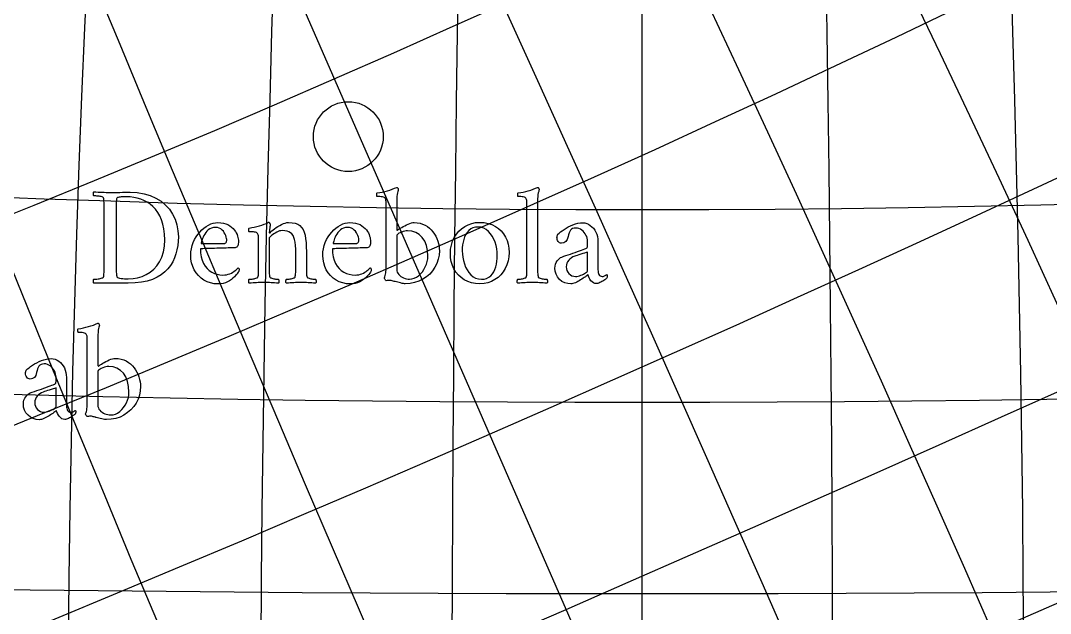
# Model space of a CAD drawing. Header units: millimetres. Extents: x -105 to 105, y -105 to 128.
# Drawn here: x -13.53 to 8.88, y 3.72 to 16.63 of the extents above; entities that cross this region are included whole.
import ezdxf

# ---------------------------------------------------------------- set-up
doc = ezdxf.new("R2010")
doc.units = ezdxf.units.MM
for name, color, linetype in [('ENGRAVE', 7, 'Continuous'), ('ENGRAVE_FINE', 8, 'Continuous'), ('TEXT', 5, 'Continuous')]:
    doc.layers.add(name, color=color, linetype=linetype)

msp = doc.modelspace()

# ---------------------------------------------------------------- linework, layer by layer
at = {"layer": 'ENGRAVE'}
for points in [[(0, -95.025), (0, 95.025)], [(0, -95.025), (0, 95.025)], [(-87.0884, -38.0178), (87.0884, 38.0178)]]:
    msp.add_lwpolyline(points, dxfattribs=at)
for centre, radius in [((0, 0), 102.9), ((0, 0), 102.9), ((0, 0), 100.1438), ((0, 0), 95.025), ((0, 0), 95.025), ((0, 0), 95.025), ((-6.3991, 14.1007), 0.7602)]:
    msp.add_circle(centre, radius, dxfattribs=at)
for centre, radius, start, end in [((16.7555, 0), 96.4909, 100, 260), ((34.5863, 0), 101.1235, 110, 250), ((54.8627, 0), 109.7254, 120, 240), ((79.7354, 0), 124.0463, 130, 230), ((113.2464, 0), 147.8327, 140, 220), ((164.5881, 0), 190.05, 150, 210), ((261.079, 0), 277.8345, 160, 200), ((538.9136, 0), 547.2272, 170, 190), ((-538.9136, 0), 547.2272, 350, 10), ((-261.079, 0), 277.8345, 340, 20), ((-164.5881, 0), 190.05, 330, 30), ((-113.2464, 0), 147.8327, 320, 40), ((-79.7354, 0), 124.0463, 310, 50), ((-54.8627, 0), 109.7254, 300, 60), ((-34.5863, 0), 101.1235, 290, 70), ((-16.7555, 0), 96.4909, 280, 80), ((0, 547.2272), 538.9136, 260, 280)]:
    msp.add_arc(centre, radius, start, end, dxfattribs=at)
at = {"layer": 'ENGRAVE_FINE'}
for points in [[(38.0178, -87.0884), (-38.0178, 87.0884)], [(-87.0884, -38.0178), (87.0884, 38.0178)]]:
    msp.add_lwpolyline(points, dxfattribs=at)
for centre, radius, start, end in [((8.3136, 0), 95.388, 95, 265), ((25.4619, 0), 98.3771, 105, 255), ((44.3109, 0), 104.8485, 115, 245), ((66.5372, 0), 116.0041, 125, 235), ((95.025, 0), 134.3856, 135, 225), ((135.7098, 0), 165.671, 145, 215), ((203.7818, 0), 224.8483, 155, 205), ((354.6381, 0), 367.1484, 165, 195), ((1086.1407, 0), 1090.2896, 175, 185), ((-1086.1407, 0), 1090.2896, 355, 5), ((-354.6381, 0), 367.1484, 345, 15), ((-203.7818, 0), 224.8483, 335, 25), ((-135.7098, 0), 165.671, 325, 35), ((-95.025, 0), 134.3856, 315, 45), ((-66.5372, 0), 116.0041, 305, 55), ((-44.3109, 0), 104.8485, 295, 65), ((-25.4619, 0), 98.3771, 285, 75), ((-8.3136, 0), 95.388, 275, 85), ((-7.6193, -3.3261), 95.388, 298.583333, 108.583334), ((-15.356, -6.7036), 96.4909, 303.583333, 103.583333), ((-23.3353, -10.1868), 98.3771, 308.583333, 98.583333), ((-31.6976, -13.8374), 101.1235, 313.583333, 93.583333), ((7.6193, 3.3261), 95.388, 118.583333, 288.583334), ((15.356, 6.7036), 96.4909, 123.583333, 283.583333), ((23.3353, 10.1868), 98.3771, 128.583333, 278.583333), ((31.6976, 13.8374), 101.1235, 133.583333, 273.583333), ((40.61, 17.728), 104.8485, 138.583333, 268.583333), ((50.2805, 21.9496), 109.7254, 143.583333, 263.583333), ((60.98, 26.6204), 116.0041, 148.583333, 258.583333), ((73.0759, 31.9008), 124.0463, 153.583333, 253.583333), ((87.0884, 38.0178), 134.3856, 158.583333, 248.583333), ((103.788, 45.3079), 147.8327, 163.583333, 243.583333), ((124.3752, 54.2951), 165.671, 168.583333, 238.583333), ((150.8416, 65.8488), 190.05, 173.583333, 233.583333), ((186.7617, 81.5295), 224.8483, 178.583333, 228.583333), ((239.2735, 104.4531), 277.8345, 183.583333, 223.583333), ((325.0184, 141.8845), 367.1484, 188.583333, 218.583333), ((493.903, 215.6099), 547.2272, 193.583333, 213.583333), ((995.4253, 434.5458), 1090.2896, 198.5833333, 208.5833333), ((-995.4253, -434.5458), 1090.2896, 18.5833333, 28.5833333), ((-493.903, -215.6099), 547.2272, 13.583333, 33.583333), ((-325.0184, -141.8845), 367.1484, 8.583333, 38.583333), ((-239.2735, -104.4531), 277.8345, 3.583333, 43.583333), ((-186.7617, -81.5295), 224.8483, 358.583333, 48.583333), ((-150.8416, -65.8488), 190.05, 353.583333, 53.583333), ((-124.3752, -54.2951), 165.671, 348.583333, 58.583333), ((-103.788, -45.3079), 147.8327, 343.583333, 63.583333), ((-87.0884, -38.0178), 134.3856, 338.583333, 68.583333), ((-73.0759, -31.9008), 124.0463, 333.583333, 73.583333), ((-60.98, -26.6204), 116.0041, 328.583333, 78.583333), ((-50.2805, -21.9496), 109.7254, 323.583333, 83.583333), ((-40.61, -17.728), 104.8485, 318.583333, 88.583333), ((-66.2821, 151.834), 135.7098, 258.583333, 328.583333), ((-76.0357, 174.1769), 164.5881, 263.583333, 323.583333), ((-89.9579, 206.0688), 203.7818, 268.583333, 318.583333), ((-111.1567, 254.6295), 261.079, 273.583333, 313.583333), ((-146.8896, 336.4839), 354.6381, 278.583333, 308.583333), ((-218.936, 501.5223), 538.9136, 283.583333, 303.583333), ((-436.2057, 999.2277), 1086.1407, 288.5833333, 298.5833333), ((436.2057, -999.2277), 1086.1407, 108.5833333, 118.5833333), ((0, 367.1484), 354.6381, 255, 285), ((218.936, -501.5223), 538.9136, 103.583333, 123.583333), ((146.8896, -336.4839), 354.6381, 98.583333, 128.583333), ((0, 1090.2896), 1086.1407, 265, 275), ((111.1567, -254.6295), 261.079, 93.583333, 133.583333)]:
    msp.add_arc(centre, radius, start, end, dxfattribs=at)
at = {"layer": 'TEXT'}
for points in [[(-11.1503, 12.8883), (-10.9921, 12.8804), (-10.8453, 12.8565), (-10.7101, 12.8168), (-10.5863, 12.7611), (-10.4752, 12.6918), (-10.3779, 12.6109), (-10.2943, 12.5186), (-10.2246, 12.4147), (-10.1696, 12.3014), (-10.1303, 12.1806), (-10.1068, 12.0524), (-10.0989, 11.9166), (-10.1022, 11.8222), (-10.1119, 11.7289), (-10.1282, 11.6367), (-10.151, 11.5457), (-10.1816, 11.4576), (-10.2211, 11.3741), (-10.2697, 11.2951), (-10.3273, 11.2208), (-10.3948, 11.1525), (-10.4733, 11.0917), (-10.5626, 11.0383), (-10.6629, 10.9924), (-10.7752, 10.9555), (-10.9005, 10.9292), (-11.0388, 10.9134), (-11.1902, 10.9081), (-11.9381, 10.9081), (-11.9434, 10.9154), (-11.9469, 10.925), (-11.9487, 10.9369), (-11.9488, 10.951), (-11.9476, 10.9652), (-11.9454, 10.9771), (-11.9422, 10.9867), (-11.9381, 10.994), (-11.927, 10.9942), (-11.912, 10.9951), (-11.8933, 10.9965), (-11.8707, 10.9986), (-11.8464, 11.0013), (-11.8228, 11.0051), (-11.7997, 11.0098), (-11.7772, 11.0154), (-11.7575, 11.0217), (-11.7431, 11.0284), (-11.7338, 11.0355), (-11.7297, 11.043), (-11.7242, 11.0627), (-11.7201, 11.0851), (-11.7173, 11.1102), (-11.7159, 11.138), (-11.7152, 11.1677), (-11.7147, 11.1986), (-11.7144, 11.2306), (-11.7143, 11.2637), (-11.7143, 12.5419), (-11.7144, 12.5752), (-11.7147, 12.6075), (-11.7152, 12.6388), (-11.7159, 12.6692), (-11.7173, 12.6976), (-11.7201, 12.7232), (-11.7242, 12.7459), (-11.7297, 12.7657), (-11.7338, 12.7743), (-11.7431, 12.7818), (-11.7575, 12.7881), (-11.7772, 12.7933), (-11.7997, 12.7976), (-11.8228, 12.8013), (-11.8464, 12.8045), (-11.8707, 12.8071), (-11.8933, 12.8091), (-11.912, 12.8105), (-11.927, 12.8114), (-11.9381, 12.8117), (-11.9422, 12.819), (-11.9454, 12.8286), (-11.9476, 12.8404), (-11.9488, 12.8546), (-11.9487, 12.8688), (-11.9469, 12.8807), (-11.9434, 12.8902), (-11.9381, 12.8975), (-11.8923, 12.8959), (-11.8469, 12.8941), (-11.8019, 12.8921), (-11.7572, 12.8899), (-11.713, 12.8878), (-11.6691, 12.8864), (-11.6256, 12.8855), (-11.5825, 12.8853), (-11.536, 12.8854), (-11.4852, 12.8856), (-11.4302, 12.8861), (-11.371, 12.8868), (-11.3112, 12.8875), (-11.2545, 12.8879), (-11.2009, 12.8882), (-11.1503, 12.8883)], [(-11.4507, 12.5358), (-11.4507, 11.2606), (-11.4507, 11.2483), (-11.4507, 11.2327), (-11.4507, 11.2138), (-11.4507, 11.1917), (-11.4504, 11.1681), (-11.4496, 11.1449), (-11.4481, 11.1221), (-11.4461, 11.0997), (-11.4437, 11.0797), (-11.4411, 11.0641), (-11.4384, 11.0529), (-11.4354, 11.0461), (-11.4228, 11.0348), (-11.4036, 11.0254), (-11.3776, 11.0179), (-11.345, 11.0123), (-11.3083, 11.0083), (-11.2702, 11.0055), (-11.2309, 11.0037), (-11.1902, 11.0032), (-11.0851, 11.0089), (-10.9844, 11.0261), (-10.8881, 11.0549), (-10.7963, 11.0951), (-10.7109, 11.1471), (-10.6342, 11.2112), (-10.5661, 11.2874), (-10.5066, 11.3756), (-10.4583, 11.4763), (-10.4238, 11.5898), (-10.4031, 11.7161), (-10.3962, 11.8553), (-10.4006, 11.9777), (-10.4135, 12.0906), (-10.435, 12.1938), (-10.4652, 12.2875), (-10.5028, 12.3723), (-10.5464, 12.4488), (-10.5963, 12.5171), (-10.6522, 12.5772), (-10.7131, 12.6293), (-10.7779, 12.6738), (-10.8465, 12.7105), (-10.9189, 12.7397), (-10.9941, 12.7618), (-11.071, 12.7776), (-11.1496, 12.7871), (-11.23, 12.7902), (-11.2411, 12.7901), (-11.2561, 12.7899), (-11.2748, 12.7894), (-11.2974, 12.7887), (-11.3216, 12.7876), (-11.345, 12.786), (-11.3676, 12.7838), (-11.3894, 12.781), (-11.4086, 12.7774), (-11.4231, 12.7726), (-11.4331, 12.7667), (-11.4385, 12.7596), (-11.4426, 12.743), (-11.4457, 12.7239), (-11.4479, 12.7024), (-11.4492, 12.6784), (-11.4499, 12.6528), (-11.4503, 12.6266), (-11.4506, 12.5999), (-11.4507, 12.5726), (-11.4507, 12.568), (-11.4507, 12.5634), (-11.4507, 12.5588), (-11.4507, 12.5542), (-11.4507, 12.5496), (-11.4507, 12.545), (-11.4507, 12.5404), (-11.4507, 12.5358)], [(-5.1576, 10.8959), (-5.1767, 10.8969), (-5.2001, 10.9001), (-5.228, 10.9053), (-5.2603, 10.9127), (-5.2935, 10.9209), (-5.3243, 10.9284), (-5.3525, 10.9354), (-5.3783, 10.9418), (-5.3833, 10.9434), (-5.389, 10.9449), (-5.3956, 10.9464), (-5.4028, 10.948), (-5.4229, 10.9538), (-5.4434, 10.9591), (-5.4643, 10.9638), (-5.4856, 10.9679), (-5.5071, 10.9703), (-5.5285, 10.9698), (-5.55, 10.9665), (-5.5714, 10.9602), (-5.5777, 10.9619), (-5.5841, 10.9668), (-5.5907, 10.9749), (-5.5975, 10.9863), (-5.6035, 10.9985), (-5.6078, 11.0089), (-5.6104, 11.0176), (-5.6113, 11.0246), (-5.6014, 11.0487), (-5.5933, 11.0752), (-5.5868, 11.1039), (-5.5822, 11.135), (-5.5788, 11.166), (-5.5764, 11.1947), (-5.575, 11.2212), (-5.5745, 11.2453), (-5.5745, 12.5879), (-5.5746, 12.6044), (-5.5749, 12.6232), (-5.5754, 12.6442), (-5.576, 12.6676), (-5.5775, 12.6908), (-5.5802, 12.7113), (-5.5844, 12.7291), (-5.5898, 12.7443), (-5.5986, 12.7596), (-5.6128, 12.7718), (-5.6323, 12.781), (-5.6573, 12.7872), (-5.6852, 12.7912), (-5.714, 12.7941), (-5.7435, 12.7958), (-5.7737, 12.7964), (-5.7752, 12.7988), (-5.7764, 12.8059), (-5.7775, 12.8179), (-5.7783, 12.8347), (-5.7784, 12.8516), (-5.7772, 12.8642), (-5.7746, 12.8723), (-5.7707, 12.8761), (-5.7143, 12.8834), (-5.6584, 12.8933), (-5.6031, 12.9057), (-5.5484, 12.9205), (-5.4949, 12.9373), (-5.4431, 12.9554), (-5.393, 12.9748), (-5.3446, 12.9956), (-5.3386, 12.9946), (-5.3327, 12.9914), (-5.3271, 12.9861), (-5.3216, 12.9788), (-5.3169, 12.9704), (-5.3136, 12.9623), (-5.3115, 12.9543), (-5.3109, 12.9466), (-5.3119, 12.9424), (-5.3151, 12.9297), (-5.3204, 12.9086), (-5.3277, 12.8791), (-5.3351, 12.8418), (-5.3404, 12.7971), (-5.3435, 12.7452), (-5.3446, 12.686), (-5.3446, 12.0975), (-5.3444, 12.0911), (-5.3438, 12.0844), (-5.3429, 12.0774), (-5.3415, 12.0699), (-5.3394, 12.0639), (-5.3362, 12.0615), (-5.3318, 12.0624), (-5.3262, 12.0668), (-5.3114, 12.0773), (-5.2917, 12.0902), (-5.267, 12.1056), (-5.2373, 12.1235), (-5.2044, 12.1424), (-5.1699, 12.1607), (-5.1339, 12.1784), (-5.0963, 12.1956), (-5.0593, 12.2103), (-5.025, 12.2209), (-4.9934, 12.2272), (-4.9645, 12.2293), (-4.8991, 12.2257), (-4.8377, 12.2151), (-4.7803, 12.1974), (-4.7269, 12.1726), (-4.6777, 12.1421), (-4.6327, 12.1074), (-4.5919, 12.0685), (-4.5553, 12.0254), (-4.5229, 11.9791), (-4.4947, 11.9304), (-4.4708, 11.8795), (-4.451, 11.8262), (-4.4356, 11.7723), (-4.4246, 11.7193), (-4.418, 11.6673), (-4.4158, 11.6162), (-4.4218, 11.5201), (-4.4399, 11.4281), (-4.4701, 11.34), (-4.5124, 11.256), (-4.565, 11.1782), (-4.6265, 11.1085), (-4.6969, 11.0471), (-4.776, 10.994), (-4.8625, 10.951), (-4.9549, 10.9204), (-5.0533, 10.902), (-5.1576, 10.8959)], [(-2.5092, 12.5879), (-2.5093, 12.6056), (-2.5096, 12.6251), (-2.51, 12.6463), (-2.5107, 12.6692), (-2.5121, 12.6917), (-2.5149, 12.7117), (-2.519, 12.7292), (-2.5245, 12.7443), (-2.5332, 12.7596), (-2.5471, 12.7718), (-2.5662, 12.781), (-2.5904, 12.7872), (-2.6177, 12.7912), (-2.646, 12.7941), (-2.6752, 12.7958), (-2.7053, 12.7964), (-2.7068, 12.7988), (-2.708, 12.8059), (-2.7091, 12.8179), (-2.7099, 12.8347), (-2.71, 12.8516), (-2.7088, 12.8642), (-2.7062, 12.8723), (-2.7023, 12.8761), (-2.646, 12.8834), (-2.5904, 12.8933), (-2.5356, 12.9057), (-2.4816, 12.9205), (-2.4287, 12.9373), (-2.3774, 12.9554), (-2.3275, 12.9748), (-2.2793, 12.9956), (-2.2732, 12.9946), (-2.2674, 12.9914), (-2.2617, 12.9861), (-2.2563, 12.9788), (-2.2516, 12.9704), (-2.2482, 12.9623), (-2.2462, 12.9543), (-2.2456, 12.9466), (-2.2466, 12.9424), (-2.2498, 12.9297), (-2.255, 12.9086), (-2.2624, 12.8791), (-2.2698, 12.8418), (-2.2751, 12.7971), (-2.2782, 12.7452), (-2.2793, 12.686), (-2.2793, 11.2637), (-2.2792, 11.2306), (-2.2789, 11.1986), (-2.2784, 11.1677), (-2.2777, 11.138), (-2.2763, 11.1102), (-2.2735, 11.0851), (-2.2694, 11.0627), (-2.2639, 11.043), (-2.2589, 11.0355), (-2.2498, 11.0284), (-2.2366, 11.0217), (-2.2195, 11.0154), (-2.2, 11.0098), (-2.1796, 11.0051), (-2.1586, 11.0013), (-2.1367, 10.9986), (-2.1161, 10.9965), (-2.0988, 10.9951), (-2.0847, 10.9942), (-2.0739, 10.994), (-2.0698, 10.9867), (-2.0666, 10.9771), (-2.0644, 10.9652), (-2.0632, 10.951), (-2.0633, 10.9369), (-2.0651, 10.925), (-2.0686, 10.9154), (-2.0739, 10.9081), (-2.1185, 10.9111), (-2.1605, 10.9139), (-2.1998, 10.9165), (-2.2364, 10.9189), (-2.2728, 10.9209), (-2.3115, 10.9223), (-2.3525, 10.9232), (-2.3958, 10.9235), (-2.4376, 10.9232), (-2.4774, 10.9223), (-2.515, 10.9209), (-2.5505, 10.9189), (-2.5865, 10.9165), (-2.6253, 10.9139), (-2.6669, 10.9111), (-2.7115, 10.9081), (-2.7167, 10.9154), (-2.7203, 10.925), (-2.7221, 10.9369), (-2.7222, 10.951), (-2.721, 10.9652), (-2.7188, 10.9771), (-2.7156, 10.9867), (-2.7115, 10.994), (-2.7008, 10.9942), (-2.687, 10.9951), (-2.6701, 10.9965), (-2.6502, 10.9986), (-2.6289, 11.0013), (-2.608, 11.0051), (-2.5875, 11.0098), (-2.5674, 11.0154), (-2.5498, 11.0217), (-2.5368, 11.0284), (-2.5283, 11.0355), (-2.5245, 11.043), (-2.519, 11.0627), (-2.5149, 11.0851), (-2.5121, 11.1102), (-2.5107, 11.138), (-2.51, 11.1677), (-2.5096, 11.1986), (-2.5093, 11.2306), (-2.5092, 11.2637)], [(-9.6177, 11.6591), (-9.6148, 11.5679), (-9.6031, 11.4844), (-9.5826, 11.4085), (-9.5533, 11.3403), (-9.5167, 11.2801), (-9.4743, 11.2281), (-9.4263, 11.1843), (-9.3724, 11.1488), (-9.3146, 11.1213), (-9.2544, 11.1016), (-9.192, 11.0898), (-9.1272, 11.0859), (-9.0868, 11.0877), (-9.0483, 11.0932), (-9.0117, 11.1023), (-8.977, 11.115), (-8.9446, 11.1302), (-8.9149, 11.1465), (-8.8879, 11.1639), (-8.8636, 11.1825), (-8.8423, 11.2006), (-8.8245, 11.2166), (-8.8101, 11.2305), (-8.7992, 11.2422), (-8.7972, 11.2416), (-8.7942, 11.2396), (-8.7903, 11.2362), (-8.7854, 11.2315), (-8.7807, 11.2257), (-8.7774, 11.2189), (-8.7754, 11.2111), (-8.7747, 11.2024), (-8.7758, 11.1898), (-8.7793, 11.1763), (-8.785, 11.1622), (-8.7931, 11.1472), (-8.8088, 11.1247), (-8.8283, 11.1001), (-8.8517, 11.0734), (-8.8789, 11.0445), (-8.9099, 11.0155), (-8.9448, 10.9882), (-8.9835, 10.9626), (-9.026, 10.9388), (-9.0722, 10.9187), (-9.1218, 10.9043), (-9.1749, 10.8957), (-9.2314, 10.8928), (-9.3163, 10.898), (-9.3962, 10.9135), (-9.4711, 10.9394), (-9.541, 10.9756), (-9.6048, 11.0206), (-9.6613, 11.0729), (-9.7106, 11.1325), (-9.7525, 11.1993), (-9.7861, 11.2719), (-9.81, 11.3488), (-9.8244, 11.4298), (-9.8292, 11.5151), (-9.8258, 11.5889), (-9.8157, 11.6603), (-9.799, 11.7292), (-9.7755, 11.7955), (-9.7466, 11.8586), (-9.7134, 11.9174), (-9.6761, 11.972), (-9.6345, 12.0224), (-9.5898, 12.0681), (-9.5429, 12.1086), (-9.494, 12.1439), (-9.4429, 12.1741), (-9.3912, 12.1982), (-9.3402, 12.2155), (-9.29, 12.2258), (-9.2406, 12.2293), (-9.1761, 12.2264), (-9.1176, 12.2178), (-9.065, 12.2034), (-9.0184, 12.1833), (-8.977, 12.159), (-8.9402, 12.132), (-8.908, 12.1023), (-8.8804, 12.0699), (-8.8571, 12.0362), (-8.8375, 12.0024), (-8.8218, 11.9687), (-8.8099, 11.935), (-8.8012, 11.9026), (-8.795, 11.8729), (-8.7913, 11.8459), (-8.79, 11.8216), (-8.791, 11.7911), (-8.7938, 11.7641), (-8.7986, 11.7406), (-8.8053, 11.7204), (-8.8147, 11.7042), (-8.8276, 11.6921), (-8.8438, 11.6842), (-8.8636, 11.6806), (-8.8807, 11.6792), (-8.9046, 11.6779), (-8.9351, 11.6769), (-8.9724, 11.676), (-9.0145, 11.6751), (-9.0594, 11.6741), (-9.1072, 11.6728), (-9.1579, 11.6714), (-9.2098, 11.6699), (-9.2613, 11.6683), (-9.3125, 11.6668), (-9.3632, 11.6653), (-9.4119, 11.6638), (-9.4567, 11.6626), (-9.4977, 11.6615), (-9.5349, 11.6607), (-9.5665, 11.66), (-9.5908, 11.6595), (-9.6079, 11.6592), (-9.6177, 11.6591)], [(-9.6023, 11.7695), (-9.1149, 11.7695), (-9.1016, 11.7704), (-9.0893, 11.7733), (-9.0779, 11.7781), (-9.0674, 11.7848), (-9.0585, 11.794), (-9.0517, 11.8063), (-9.047, 11.8216), (-9.0444, 11.84), (-9.0446, 11.8603), (-9.0483, 11.8844), (-9.0554, 11.9124), (-9.0659, 11.9442), (-9.08, 11.9772), (-9.0977, 12.0086), (-9.1191, 12.0385), (-9.1441, 12.0668), (-9.1733, 12.091), (-9.2073, 12.1082), (-9.2461, 12.1185), (-9.2897, 12.122), (-9.3351, 12.1186), (-9.3763, 12.1086), (-9.4132, 12.0918), (-9.446, 12.0684), (-9.475, 12.0406), (-9.5008, 12.0109), (-9.5233, 11.9793), (-9.5426, 11.9457), (-9.5588, 11.9122), (-9.5724, 11.8806), (-9.5834, 11.8509), (-9.5916, 11.8231), (-9.5974, 11.7997), (-9.6012, 11.7829), (-9.6028, 11.7728), (-9.6023, 11.7695)], [(-7.6988, 12.2293), (-7.6225, 12.2251), (-7.5562, 12.2124), (-7.4999, 12.1913), (-7.4535, 12.1618), (-7.4155, 12.1235), (-7.3842, 12.076), (-7.3596, 12.0193), (-7.3416, 11.9534), (-7.3289, 11.8781), (-7.3198, 11.7932), (-7.3143, 11.6988), (-7.3125, 11.5948), (-7.3125, 11.2637), (-7.3124, 11.2306), (-7.3121, 11.1986), (-7.3117, 11.1677), (-7.311, 11.138), (-7.3096, 11.1102), (-7.3068, 11.0851), (-7.3027, 11.0627), (-7.2972, 11.043), (-7.2921, 11.0355), (-7.283, 11.0284), (-7.2699, 11.0217), (-7.2528, 11.0154), (-7.2333, 11.0098), (-7.2133, 11.0051), (-7.1927, 11.0013), (-7.1715, 10.9986), (-7.1516, 10.9965), (-7.1347, 10.9951), (-7.1209, 10.9942), (-7.1102, 10.994), (-7.1061, 10.9867), (-7.1029, 10.9771), (-7.1007, 10.9652), (-7.0995, 10.951), (-7.0996, 10.9369), (-7.1014, 10.925), (-7.1049, 10.9154), (-7.1102, 10.9081), (-7.1548, 10.9111), (-7.1964, 10.9139), (-7.2352, 10.9165), (-7.2711, 10.9189), (-7.3069, 10.9209), (-7.3451, 10.9223), (-7.3858, 10.9232), (-7.429, 10.9235), (-7.471, 10.9232), (-7.511, 10.9223), (-7.5491, 10.9209), (-7.5853, 10.9189), (-7.6219, 10.9165), (-7.6612, 10.9139), (-7.7032, 10.9111), (-7.7478, 10.9081), (-7.7531, 10.9154), (-7.7566, 10.925), (-7.7584, 10.9369), (-7.7585, 10.951), (-7.7573, 10.9652), (-7.7551, 10.9771), (-7.7519, 10.9867), (-7.7478, 10.994), (-7.737, 10.9942), (-7.7229, 10.9951), (-7.7056, 10.9965), (-7.685, 10.9986), (-7.663, 11.0013), (-7.6417, 11.0051), (-7.6209, 11.0098), (-7.6007, 11.0154), (-7.583, 11.0217), (-7.57, 11.0284), (-7.5616, 11.0355), (-7.5578, 11.043), (-7.5523, 11.0627), (-7.5482, 11.0851), (-7.5454, 11.1102), (-7.544, 11.138), (-7.5433, 11.1677), (-7.5428, 11.1986), (-7.5425, 11.2306), (-7.5424, 11.2637), (-7.5424, 11.5641), (-7.544, 11.6525), (-7.5486, 11.7308), (-7.5562, 11.7989), (-7.567, 11.8568), (-7.5817, 11.906), (-7.6014, 11.9477), (-7.6261, 11.9819), (-7.6558, 12.0086), (-7.6913, 12.0287), (-7.7332, 12.0431), (-7.7817, 12.0517), (-7.8367, 12.0546), (-7.865, 12.0524), (-7.8946, 12.0457), (-7.9255, 12.0347), (-7.9578, 12.0193), (-7.9897, 12.0014), (-8.0195, 11.9829), (-8.0472, 11.9638), (-8.0727, 11.9442), (-8.0942, 11.9258), (-8.1095, 11.9105), (-8.1187, 11.8982), (-8.1218, 11.889), (-8.1218, 11.2637), (-8.1217, 11.2306), (-8.1214, 11.1986), (-8.1209, 11.1677), (-8.1202, 11.138), (-8.1188, 11.1102), (-8.116, 11.0851), (-8.1119, 11.0627), (-8.1064, 11.043), (-8.1014, 11.0355), (-8.0923, 11.0284), (-8.0791, 11.0217), (-8.062, 11.0154), (-8.0426, 11.0098), (-8.0225, 11.0051), (-8.0019, 11.0013), (-7.9808, 10.9986), (-7.9608, 10.9965), (-7.944, 10.9951), (-7.9302, 10.9942), (-7.9195, 10.994), (-7.9153, 10.9867), (-7.9122, 10.9771), (-7.91, 10.9652), (-7.9087, 10.951), (-7.9088, 10.9369), (-7.9106, 10.925), (-7.9142, 10.9154), (-7.9195, 10.9081), (-7.964, 10.9111), (-8.0057, 10.9139), (-8.0445, 10.9165), (-8.0804, 10.9189), (-8.1161, 10.9209), (-8.1543, 10.9223), (-8.1951, 10.9232), (-8.2383, 10.9235), (-8.2802, 10.9232), (-8.3203, 10.9223), (-8.3584, 10.9209), (-8.3946, 10.9189), (-8.4312, 10.9165), (-8.4705, 10.9139), (-8.5124, 10.9111), (-8.557, 10.9081), (-8.5623, 10.9154), (-8.5659, 10.925), (-8.5677, 10.9369), (-8.5678, 10.951), (-8.5665, 10.9652), (-8.5643, 10.9771), (-8.5612, 10.9867), (-8.557, 10.994), (-8.5462, 10.9942), (-8.5321, 10.9951), (-8.5148, 10.9965), (-8.4942, 10.9986), (-8.4723, 11.0013), (-8.4509, 11.0051), (-8.4301, 11.0098), (-8.4099, 11.0154), (-8.3923, 11.0217), (-8.3793, 11.0284), (-8.3708, 11.0355), (-8.367, 11.043), (-8.3615, 11.0627), (-8.3574, 11.0851), (-8.3546, 11.1102), (-8.3532, 11.138), (-8.3525, 11.1677), (-8.3521, 11.1986), (-8.3518, 11.2306), (-8.3517, 11.2637), (-8.3517, 11.8093), (-8.3518, 11.8262), (-8.3521, 11.8461), (-8.3525, 11.8691), (-8.3532, 11.8952), (-8.3546, 11.921), (-8.3574, 11.9434), (-8.3615, 11.9624), (-8.367, 11.9779), (-8.3737, 11.9907), (-8.3846, 12.0013), (-8.3998, 12.0098), (-8.4191, 12.0162), (-8.4406, 12.021), (-8.462, 12.0247), (-8.4835, 12.0272), (-8.5049, 12.0285), (-8.5245, 12.0292), (-8.5402, 12.0297), (-8.5521, 12.0299), (-8.5601, 12.03), (-8.5616, 12.0346), (-8.5632, 12.0423), (-8.5647, 12.053), (-8.5662, 12.0668), (-8.567, 12.081), (-8.5662, 12.0929), (-8.5639, 12.1025), (-8.5601, 12.1097), (-8.5023, 12.1184), (-8.4452, 12.1289), (-8.3888, 12.1413), (-8.3333, 12.1557), (-8.2794, 12.1722), (-8.2283, 12.191), (-8.1798, 12.212), (-8.134, 12.2354), (-8.128, 12.2343), (-8.1222, 12.2308), (-8.1165, 12.2251), (-8.111, 12.217), (-8.1064, 12.2082), (-8.103, 12.2002), (-8.101, 12.1929), (-8.1003, 12.1864), (-8.1006, 12.1799), (-8.1015, 12.1699), (-8.1029, 12.1562), (-8.1049, 12.1389), (-8.1072, 12.1198), (-8.1095, 12.1009), (-8.1118, 12.0822), (-8.1141, 12.0638), (-8.1161, 12.0469), (-8.1176, 12.0331), (-8.1184, 12.0224), (-8.1187, 12.0147), (-8.1183, 12.0093), (-8.1172, 12.0055), (-8.1153, 12.0032), (-8.1126, 12.0024), (-8.1109, 12.0028), (-8.1087, 12.004), (-8.1063, 12.0059), (-8.1034, 12.0086), (-8.0857, 12.0266), (-8.0631, 12.0469), (-8.0358, 12.0695), (-8.0038, 12.0944), (-7.9684, 12.1198), (-7.9313, 12.1438), (-7.8925, 12.1665), (-7.852, 12.1879), (-7.8114, 12.206), (-7.7723, 12.2189), (-7.7348, 12.2267), (-7.6988, 12.2293)], [(-6.7424, 11.6591), (-6.7395, 11.5679), (-6.7278, 11.4844), (-6.7073, 11.4085), (-6.678, 11.3403), (-6.6414, 11.2801), (-6.5991, 11.2281), (-6.551, 11.1843), (-6.4972, 11.1488), (-6.4393, 11.1213), (-6.3791, 11.1016), (-6.3167, 11.0898), (-6.2519, 11.0859), (-6.2115, 11.0877), (-6.173, 11.0932), (-6.1364, 11.1023), (-6.1017, 11.115), (-6.0693, 11.1302), (-6.0397, 11.1465), (-6.0126, 11.1639), (-5.9883, 11.1825), (-5.967, 11.2006), (-5.9492, 11.2166), (-5.9349, 11.2305), (-5.9239, 11.2422), (-5.9219, 11.2416), (-5.919, 11.2396), (-5.915, 11.2362), (-5.9101, 11.2315), (-5.9054, 11.2257), (-5.9021, 11.2189), (-5.9001, 11.2111), (-5.8994, 11.2024), (-5.9006, 11.1898), (-5.904, 11.1763), (-5.9098, 11.1622), (-5.9178, 11.1472), (-5.9335, 11.1247), (-5.9531, 11.1001), (-5.9764, 11.0734), (-6.0036, 11.0445), (-6.0347, 11.0155), (-6.0695, 10.9882), (-6.1082, 10.9626), (-6.1508, 10.9388), (-6.1969, 10.9187), (-6.2466, 10.9043), (-6.2996, 10.8957), (-6.3561, 10.8928), (-6.441, 10.898), (-6.5209, 10.9135), (-6.5958, 10.9394), (-6.6657, 10.9756), (-6.7295, 11.0206), (-6.7861, 11.0729), (-6.8353, 11.1325), (-6.8773, 11.1993), (-6.9108, 11.2719), (-6.9347, 11.3488), (-6.9491, 11.4298), (-6.9539, 11.5151), (-6.9505, 11.5889), (-6.9405, 11.6603), (-6.9237, 11.7292), (-6.9002, 11.7955), (-6.8713, 11.8586), (-6.8382, 11.9174), (-6.8008, 11.972), (-6.7592, 12.0224), (-6.7145, 12.0681), (-6.6677, 12.1086), (-6.6187, 12.1439), (-6.5677, 12.1741), (-6.5159, 12.1982), (-6.465, 12.2155), (-6.4148, 12.2258), (-6.3653, 12.2293), (-6.3009, 12.2264), (-6.2423, 12.2178), (-6.1898, 12.2034), (-6.1431, 12.1833), (-6.1017, 12.159), (-6.0649, 12.132), (-6.0328, 12.1023), (-6.0052, 12.0699), (-5.9818, 12.0362), (-5.9623, 12.0024), (-5.9465, 11.9687), (-5.9347, 11.935), (-5.9259, 11.9026), (-5.9197, 11.8729), (-5.916, 11.8459), (-5.9147, 11.8216), (-5.9157, 11.7911), (-5.9186, 11.7641), (-5.9234, 11.7406), (-5.9301, 11.7204), (-5.9395, 11.7042), (-5.9523, 11.6921), (-5.9686, 11.6842), (-5.9883, 11.6806), (-6.0055, 11.6792), (-6.0293, 11.6779), (-6.0599, 11.6769), (-6.0971, 11.676), (-6.1392, 11.6751), (-6.1841, 11.6741), (-6.2319, 11.6728), (-6.2826, 11.6714), (-6.3345, 11.6699), (-6.386, 11.6683), (-6.4372, 11.6668), (-6.488, 11.6653), (-6.5366, 11.6638), (-6.5814, 11.6626), (-6.6224, 11.6615), (-6.6596, 11.6607), (-6.6912, 11.66), (-6.7156, 11.6595), (-6.7326, 11.6592), (-6.7424, 11.6591)], [(-6.7271, 11.7695), (-6.2397, 11.7695), (-6.2264, 11.7704), (-6.214, 11.7733), (-6.2026, 11.7781), (-6.1922, 11.7848), (-6.1832, 11.794), (-6.1764, 11.8063), (-6.1717, 11.8216), (-6.1692, 11.84), (-6.1694, 11.8603), (-6.173, 11.8844), (-6.1801, 11.9124), (-6.1906, 11.9442), (-6.2047, 11.9772), (-6.2224, 12.0086), (-6.2438, 12.0385), (-6.2688, 12.0668), (-6.298, 12.091), (-6.332, 12.1082), (-6.3708, 12.1185), (-6.4144, 12.122), (-6.4598, 12.1186), (-6.501, 12.1086), (-6.538, 12.0918), (-6.5707, 12.0684), (-6.5997, 12.0406), (-6.6255, 12.0109), (-6.648, 11.9793), (-6.6673, 11.9457), (-6.6836, 11.9122), (-6.6972, 11.8806), (-6.7081, 11.8509), (-6.7163, 11.8231), (-6.7222, 11.7997), (-6.7259, 11.7829), (-6.7275, 11.7728), (-6.7271, 11.7695)], [(-3.5391, 12.2323), (-3.443, 12.227), (-3.354, 12.2109), (-3.2721, 12.1841), (-3.1973, 12.1465), (-3.1301, 12.0998), (-3.0709, 12.0454), (-3.0197, 11.9833), (-2.9766, 11.9136), (-2.9424, 11.8375), (-2.918, 11.7565), (-2.9033, 11.6704), (-2.8985, 11.5794), (-2.9036, 11.4853), (-2.9192, 11.3959), (-2.945, 11.3113), (-2.9812, 11.2315), (-3.0264, 11.1581), (-3.0793, 11.0928), (-3.1399, 11.0355), (-3.2081, 10.9863), (-3.2824, 10.9467), (-3.3613, 10.9185), (-3.4449, 10.9015), (-3.533, 10.8959), (-3.6279, 10.9013), (-3.7165, 10.9177), (-3.7988, 10.945), (-3.8748, 10.9832), (-3.9434, 11.0307), (-4.0035, 11.0859), (-4.0552, 11.1488), (-4.0985, 11.2193), (-4.1327, 11.296), (-4.1572, 11.3775), (-4.1718, 11.4638), (-4.1767, 11.5549), (-4.1714, 11.649), (-4.1556, 11.7381), (-4.1293, 11.8222), (-4.0924, 11.9013), (-4.0465, 11.9739), (-3.9932, 12.0385), (-3.9323, 12.095), (-3.864, 12.1435), (-3.7897, 12.1823), (-3.7108, 12.2101), (-3.6272, 12.2268), (-3.5391, 12.2323)], [(-3.5728, 12.1312), (-3.6326, 12.1265), (-3.6863, 12.1124), (-3.7338, 12.0889), (-3.7751, 12.0561), (-3.8108, 12.0159), (-3.8411, 11.9703), (-3.866, 11.9193), (-3.8855, 11.863), (-3.9002, 11.8033), (-3.9108, 11.7423), (-3.9171, 11.6799), (-3.9192, 11.6162), (-3.9162, 11.5442), (-3.9073, 11.4721), (-3.8925, 11.4001), (-3.8717, 11.3281), (-3.8451, 11.2591), (-3.8127, 11.1963), (-3.7746, 11.1396), (-3.7307, 11.089), (-3.6814, 11.0474), (-3.6269, 11.0177), (-3.5672, 10.9999), (-3.5023, 10.994), (-3.4413, 10.9986), (-3.387, 11.0127), (-3.3394, 11.0362), (-3.2985, 11.0691), (-3.2635, 11.1094), (-3.2337, 11.1553), (-3.2091, 11.2067), (-3.1897, 11.2637), (-3.1749, 11.3239), (-3.1644, 11.3848), (-3.1581, 11.4465), (-3.156, 11.5089), (-3.159, 11.5822), (-3.1682, 11.6549), (-3.1835, 11.727), (-3.205, 11.7986), (-3.2322, 11.8669), (-3.2648, 11.9293), (-3.3027, 11.9857), (-3.346, 12.0362), (-3.3947, 12.0777), (-3.4487, 12.1074), (-3.5081, 12.1253), (-3.5728, 12.1312)], [(-1.2922, 12.2232), (-1.25, 12.2197), (-1.2091, 12.2094), (-1.1695, 12.1921), (-1.1313, 12.168), (-1.0956, 12.1381), (-1.0635, 12.1036), (-1.035, 12.0645), (-1.0102, 12.0208), (-0.9901, 11.9733), (-0.9757, 11.9227), (-0.9671, 11.8691), (-0.9642, 11.8124), (-0.9642, 11.1963), (-0.9629, 11.1682), (-0.9589, 11.1422), (-0.9522, 11.1184), (-0.9428, 11.0966), (-0.9303, 11.0785), (-0.9144, 11.0656), (-0.8951, 11.0578), (-0.8723, 11.0553), (-0.852, 11.0564), (-0.834, 11.0599), (-0.8183, 11.0656), (-0.8048, 11.0737), (-0.7937, 11.0819), (-0.7849, 11.0882), (-0.7784, 11.0926), (-0.7742, 11.0951), (-0.7713, 11.0945), (-0.7688, 11.0928), (-0.7667, 11.0899), (-0.765, 11.0859), (-0.7637, 11.0815), (-0.7627, 11.0775), (-0.7621, 11.0738), (-0.7619, 11.0706), (-0.7629, 11.0543), (-0.7658, 11.0392), (-0.7706, 11.0252), (-0.7773, 11.0123), (-0.7879, 11.0039), (-0.8014, 10.994), (-0.8178, 10.9825), (-0.837, 10.9694), (-0.8579, 10.956), (-0.8792, 10.9434), (-0.9008, 10.9315), (-0.9229, 10.9204), (-0.9444, 10.911), (-0.9646, 10.9043), (-0.9835, 10.9003), (-1.001, 10.8989), (-1.0324, 10.903), (-1.062, 10.915), (-1.0898, 10.9351), (-1.116, 10.9633), (-1.1391, 10.9957), (-1.1577, 11.0284), (-1.172, 11.0616), (-1.1819, 11.0951), (-1.19, 11.0876), (-1.2022, 11.0775), (-1.2184, 11.0646), (-1.2386, 11.0491), (-1.2617, 11.0322), (-1.2865, 11.015), (-1.313, 10.9977), (-1.3413, 10.9802), (-1.3703, 10.9631), (-1.3991, 10.9472), (-1.4278, 10.9325), (-1.4562, 10.9189), (-1.4835, 10.9075), (-1.5087, 10.8993), (-1.5318, 10.8944), (-1.5528, 10.8928), (-1.6235, 10.899), (-1.6884, 10.9177), (-1.7476, 10.9488), (-1.8011, 10.9924), (-1.8453, 11.045), (-1.8769, 11.1032), (-1.8959, 11.1669), (-1.9022, 11.2361), (-1.8991, 11.2805), (-1.8896, 11.3216), (-1.8738, 11.3594), (-1.8517, 11.394), (-1.8265, 11.424), (-1.8015, 11.448), (-1.7767, 11.4661), (-1.752, 11.4783), (-1.7079, 11.4939), (-1.6612, 11.5101), (-1.6121, 11.5268), (-1.5605, 11.5442), (-1.5084, 11.5617), (-1.4581, 11.579), (-1.4096, 11.5962), (-1.3627, 11.6132), (-1.3198, 11.6291), (-1.283, 11.643), (-1.2524, 11.6551), (-1.2279, 11.6653), (-1.2168, 11.6701), (-1.2079, 11.6756), (-1.2014, 11.6816), (-1.1972, 11.6883), (-1.1945, 11.6968), (-1.1926, 11.7086), (-1.1915, 11.7236), (-1.1911, 11.7419), (-1.1911, 11.8216), (-1.1932, 11.8552), (-1.1995, 11.8886), (-1.21, 11.9219), (-1.2248, 11.9549), (-1.2432, 11.9865), (-1.2646, 12.0155), (-1.2892, 12.0417), (-1.3168, 12.0653), (-1.3468, 12.0847), (-1.3788, 12.0986), (-1.4127, 12.107), (-1.4486, 12.1097), (-1.4844, 12.1067), (-1.5152, 12.0975), (-1.5411, 12.0821), (-1.562, 12.0607), (-1.579, 12.0337), (-1.5934, 12.0017), (-1.6051, 11.9647), (-1.6141, 11.9227), (-1.6333, 11.8597), (-1.6631, 11.8147), (-1.7038, 11.7877), (-1.7551, 11.7787), (-1.7782, 11.7812), (-1.7984, 11.7886), (-1.8157, 11.8011), (-1.8302, 11.8185), (-1.8416, 11.8388), (-1.8497, 11.8599), (-1.8546, 11.8817), (-1.8563, 11.9044), (-1.8559, 11.91), (-1.8547, 11.9178), (-1.8528, 11.9276), (-1.8501, 11.9396), (-1.8469, 11.9518), (-1.8432, 11.9622), (-1.8392, 11.9709), (-1.8348, 11.9779), (-1.8093, 12.0003), (-1.7789, 12.0247), (-1.7434, 12.0509), (-1.703, 12.0791), (-1.6586, 12.1072), (-1.6114, 12.1335), (-1.5613, 12.1578), (-1.5083, 12.1802), (-1.454, 12.199), (-1.3999, 12.2124), (-1.346, 12.2205), (-1.2922, 12.2232)], [(-5.1086, 12.0515), (-5.1384, 12.0497), (-5.1699, 12.0442), (-5.2028, 12.0351), (-5.2373, 12.0224), (-5.2695, 12.0083), (-5.2955, 11.9952), (-5.3155, 11.983), (-5.3293, 11.9718), (-5.336, 11.9639), (-5.3408, 11.9557), (-5.3436, 11.9471), (-5.3446, 11.9381), (-5.3446, 11.2116), (-5.3419, 11.1804), (-5.3339, 11.1511), (-5.3205, 11.1237), (-5.3017, 11.0982), (-5.2789, 11.0751), (-5.2534, 11.0549), (-5.2252, 11.0375), (-5.1944, 11.0231), (-5.1622, 11.0117), (-5.13, 11.0035), (-5.0978, 10.9986), (-5.0656, 10.997), (-5.0131, 11.0017), (-4.9626, 11.0158), (-4.9142, 11.0393), (-4.8679, 11.0721), (-4.8249, 11.1122), (-4.7863, 11.1572), (-4.7521, 11.2072), (-4.7223, 11.2622), (-4.6982, 11.3199), (-4.6809, 11.3783), (-4.6706, 11.4372), (-4.6672, 11.4967), (-4.6747, 11.6199), (-4.6974, 11.7289), (-4.7353, 11.8237), (-4.7882, 11.9044), (-4.8537, 11.9687), (-4.9289, 12.0147), (-5.0138, 12.0423), (-5.1086, 12.0515)], [(-1.4516, 11.0553), (-1.425, 11.0568), (-1.3972, 11.0614), (-1.3683, 11.0691), (-1.3382, 11.0798), (-1.3087, 11.0923), (-1.2815, 11.1055), (-1.2566, 11.1192), (-1.234, 11.1334), (-1.2152, 11.1471), (-1.2018, 11.1591), (-1.1938, 11.1693), (-1.1911, 11.1779), (-1.1911, 11.5856), (-1.2221, 11.5758), (-1.257, 11.5649), (-1.2957, 11.5528), (-1.3382, 11.5396), (-1.3798, 11.5266), (-1.4156, 11.5151), (-1.4457, 11.5051), (-1.47, 11.4967), (-1.5081, 11.4796), (-1.5428, 11.4591), (-1.5741, 11.4352), (-1.6018, 11.4078), (-1.6246, 11.3769), (-1.6409, 11.3426), (-1.6507, 11.3049), (-1.6539, 11.2637), (-1.6503, 11.2236), (-1.6394, 11.1859), (-1.6212, 11.1508), (-1.5957, 11.1181), (-1.5649, 11.0906), (-1.5306, 11.071), (-1.4928, 11.0592), (-1.4516, 11.0553)], [(-11.6638, 7.9374), (-11.6828, 7.9384), (-11.7063, 7.9416), (-11.7342, 7.9469), (-11.7665, 7.9542), (-11.7997, 7.9624), (-11.8304, 7.97), (-11.8587, 7.9769), (-11.8845, 7.9834), (-11.8895, 7.9849), (-11.8952, 7.9864), (-11.9017, 7.988), (-11.909, 7.9895), (-11.9291, 7.9953), (-11.9496, 8.0006), (-11.9705, 8.0053), (-11.9918, 8.0094), (-12.0132, 8.0118), (-12.0347, 8.0113), (-12.0561, 8.008), (-12.0776, 8.0018), (-12.0838, 8.0034), (-12.0902, 8.0083), (-12.0968, 8.0164), (-12.1036, 8.0278), (-12.1097, 8.04), (-12.114, 8.0504), (-12.1166, 8.0591), (-12.1174, 8.0661), (-12.1076, 8.0903), (-12.0994, 8.1167), (-12.093, 8.1454), (-12.0883, 8.1765), (-12.085, 8.2075), (-12.0826, 8.2363), (-12.0811, 8.2627), (-12.0807, 8.2868), (-12.0807, 9.6294), (-12.0808, 9.6459), (-12.081, 9.6647), (-12.0815, 9.6858), (-12.0822, 9.7091), (-12.0836, 9.7323), (-12.0864, 9.7528), (-12.0905, 9.7706), (-12.096, 9.7858), (-12.1048, 9.8011), (-12.119, 9.8134), (-12.1385, 9.8226), (-12.1634, 9.8287), (-12.1914, 9.8327), (-12.2201, 9.8356), (-12.2496, 9.8373), (-12.2799, 9.8379), (-12.2813, 9.8403), (-12.2826, 9.8475), (-12.2836, 9.8594), (-12.2845, 9.8762), (-12.2846, 9.8932), (-12.2834, 9.9057), (-12.2808, 9.9139), (-12.2768, 9.9176), (-12.2204, 9.925), (-12.1646, 9.9348), (-12.1093, 9.9472), (-12.0546, 9.962), (-12.0011, 9.9788), (-11.9492, 9.9969), (-11.8991, 10.0163), (-11.8508, 10.0371), (-11.8447, 10.0361), (-11.8389, 10.0329), (-11.8332, 10.0277), (-11.8278, 10.0203), (-11.8231, 10.0119), (-11.8197, 10.0038), (-11.8177, 9.9958), (-11.817, 9.9881), (-11.8181, 9.9839), (-11.8213, 9.9712), (-11.8265, 9.9502), (-11.8339, 9.9207), (-11.8413, 9.8833), (-11.8465, 9.8387), (-11.8497, 9.7867), (-11.8508, 9.7275), (-11.8508, 9.139), (-11.8506, 9.1327), (-11.85, 9.126), (-11.849, 9.1189), (-11.8477, 9.1114), (-11.8456, 9.1055), (-11.8423, 9.103), (-11.8379, 9.1039), (-11.8324, 9.1083), (-11.8176, 9.1188), (-11.7979, 9.1317), (-11.7732, 9.1471), (-11.7435, 9.165), (-11.7105, 9.1839), (-11.676, 9.2022), (-11.64, 9.2199), (-11.6025, 9.2371), (-11.5655, 9.2518), (-11.5312, 9.2624), (-11.4996, 9.2687), (-11.4707, 9.2708), (-11.4052, 9.2673), (-11.3438, 9.2566), (-11.2865, 9.2389), (-11.2331, 9.2141), (-11.1839, 9.1836), (-11.1388, 9.149), (-11.098, 9.1101), (-11.0614, 9.067), (-11.0291, 9.0206), (-11.0009, 8.9719), (-10.9769, 8.921), (-10.9572, 8.8677), (-10.9418, 8.8138), (-10.9308, 8.7608), (-10.9242, 8.7088), (-10.922, 8.6577), (-10.928, 8.5617), (-10.9461, 8.4696), (-10.9763, 8.3816), (-11.0185, 8.2976), (-11.0712, 8.2197), (-11.1327, 8.15), (-11.203, 8.0886), (-11.2821, 8.0355), (-11.3686, 7.9926), (-11.4611, 7.9619), (-11.5595, 7.9435), (-11.6638, 7.9374)], [(-12.8623, 9.2647), (-12.8201, 9.2612), (-12.7792, 9.2509), (-12.7396, 9.2336), (-12.7014, 9.2095), (-12.6657, 9.1796), (-12.6336, 9.1451), (-12.6051, 9.106), (-12.5803, 9.0624), (-12.5602, 9.0148), (-12.5458, 8.9643), (-12.5372, 8.9106), (-12.5343, 8.8539), (-12.5343, 8.2378), (-12.533, 8.2097), (-12.529, 8.1838), (-12.5223, 8.1599), (-12.5129, 8.1382), (-12.5004, 8.1201), (-12.4845, 8.1071), (-12.4652, 8.0994), (-12.4424, 8.0968), (-12.4221, 8.0979), (-12.404, 8.1014), (-12.3883, 8.1071), (-12.3749, 8.1152), (-12.3638, 8.1234), (-12.355, 8.1297), (-12.3485, 8.1341), (-12.3443, 8.1366), (-12.3414, 8.1361), (-12.3389, 8.1343), (-12.3368, 8.1315), (-12.3351, 8.1274), (-12.3337, 8.123), (-12.3328, 8.119), (-12.3322, 8.1154), (-12.332, 8.1121), (-12.333, 8.0958), (-12.3358, 8.0807), (-12.3406, 8.0667), (-12.3473, 8.0539), (-12.358, 8.0454), (-12.3715, 8.0355), (-12.3879, 8.024), (-12.4071, 8.011), (-12.428, 7.9975), (-12.4493, 7.9849), (-12.4709, 7.973), (-12.4929, 7.9619), (-12.5145, 7.9525), (-12.5347, 7.9458), (-12.5536, 7.9418), (-12.5711, 7.9405), (-12.6024, 7.9445), (-12.632, 7.9565), (-12.6599, 7.9767), (-12.6861, 8.0048), (-12.7091, 8.0372), (-12.7278, 8.07), (-12.7421, 8.1031), (-12.752, 8.1366), (-12.7601, 8.1292), (-12.7723, 8.119), (-12.7885, 8.1062), (-12.8087, 8.0907), (-12.8318, 8.0737), (-12.8566, 8.0566), (-12.8831, 8.0392), (-12.9114, 8.0217), (-12.9404, 8.0046), (-12.9692, 7.9887), (-12.9979, 7.974), (-13.0263, 7.9604), (-13.0536, 7.949), (-13.0788, 7.9408), (-13.1019, 7.936), (-13.1229, 7.9343), (-13.1936, 7.9405), (-13.2585, 7.9592), (-13.3177, 7.9904), (-13.3712, 8.0339), (-13.4154, 8.0865), (-13.447, 8.1447), (-13.466, 8.2084), (-13.4723, 8.2776), (-13.4692, 8.322), (-13.4597, 8.3631), (-13.4439, 8.4009), (-13.4217, 8.4355), (-13.3965, 8.4655), (-13.3715, 8.4895), (-13.3467, 8.5076), (-13.3221, 8.5198), (-13.278, 8.5354), (-13.2313, 8.5516), (-13.1822, 8.5684), (-13.1305, 8.5857), (-13.0785, 8.6032), (-13.0282, 8.6206), (-12.9797, 8.6377), (-12.9328, 8.6547), (-12.8899, 8.6706), (-12.8531, 8.6846), (-12.8225, 8.6966), (-12.7979, 8.7068), (-12.7868, 8.7117), (-12.778, 8.7171), (-12.7715, 8.7232), (-12.7673, 8.7298), (-12.7646, 8.7383), (-12.7627, 8.7501), (-12.7615, 8.7651), (-12.7612, 8.7834), (-12.7612, 8.8631), (-12.7633, 8.8967), (-12.7696, 8.9302), (-12.7801, 8.9634), (-12.7949, 8.9965), (-12.8133, 9.0281), (-12.8347, 9.057), (-12.8592, 9.0832), (-12.8868, 9.1068), (-12.9169, 9.1263), (-12.9489, 9.1401), (-12.9828, 9.1485), (-13.0186, 9.1513), (-13.0545, 9.1482), (-13.0853, 9.139), (-13.1112, 9.1237), (-13.1321, 9.1022), (-13.1491, 9.0752), (-13.1635, 9.0432), (-13.1752, 9.0062), (-13.1842, 8.9643), (-13.2033, 8.9012), (-13.2332, 8.8562), (-13.2738, 8.8292), (-13.3252, 8.8202), (-13.3483, 8.8227), (-13.3685, 8.8302), (-13.3858, 8.8426), (-13.4003, 8.86), (-13.4117, 8.8804), (-13.4198, 8.9014), (-13.4247, 8.9233), (-13.4263, 8.9459), (-13.426, 8.9515), (-13.4248, 8.9593), (-13.4229, 8.9692), (-13.4202, 8.9811), (-13.4169, 8.9933), (-13.4133, 9.0037), (-13.4093, 9.0125), (-13.4049, 9.0194), (-13.3794, 9.0419), (-13.3489, 9.0662), (-13.3135, 9.0924), (-13.2731, 9.1206), (-13.2287, 9.1488), (-13.1815, 9.175), (-13.1314, 9.1993), (-13.0784, 9.2218), (-13.0241, 9.2405), (-12.97, 9.2539), (-12.9161, 9.262), (-12.8623, 9.2647)], [(-11.6147, 9.093), (-11.6446, 9.0912), (-11.676, 9.0857), (-11.709, 9.0766), (-11.7435, 9.0639), (-11.7757, 9.0498), (-11.8017, 9.0367), (-11.8216, 9.0245), (-11.8354, 9.0133), (-11.8421, 9.0055), (-11.8469, 8.9972), (-11.8498, 8.9886), (-11.8508, 8.9796), (-11.8508, 8.2531), (-11.8481, 8.2219), (-11.84, 8.1926), (-11.8266, 8.1652), (-11.8078, 8.1397), (-11.785, 8.1166), (-11.7596, 8.0964), (-11.7314, 8.0791), (-11.7006, 8.0646), (-11.6684, 8.0532), (-11.6362, 8.0451), (-11.604, 8.0402), (-11.5718, 8.0385), (-11.5192, 8.0432), (-11.4687, 8.0573), (-11.4204, 8.0808), (-11.3741, 8.1136), (-11.3311, 8.1537), (-11.2925, 8.1987), (-11.2583, 8.2487), (-11.2285, 8.3037), (-11.2044, 8.3615), (-11.1871, 8.4198), (-11.1768, 8.4787), (-11.1733, 8.5382), (-11.1809, 8.6614), (-11.2036, 8.7704), (-11.2414, 8.8652), (-11.2944, 8.9459), (-11.3598, 9.0103), (-11.435, 9.0562), (-11.52, 9.0838), (-11.6147, 9.093)], [(-13.0217, 8.0968), (-12.9951, 8.0983), (-12.9673, 8.1029), (-12.9384, 8.1106), (-12.9083, 8.1213), (-12.8788, 8.1339), (-12.8516, 8.147), (-12.8267, 8.1607), (-12.8041, 8.175), (-12.7853, 8.1886), (-12.7719, 8.2006), (-12.7638, 8.2109), (-12.7612, 8.2194), (-12.7612, 8.6271), (-12.7922, 8.6173), (-12.8271, 8.6064), (-12.8658, 8.5943), (-12.9083, 8.5811), (-12.9499, 8.5681), (-12.9857, 8.5566), (-13.0158, 8.5466), (-13.0401, 8.5382), (-13.0782, 8.5211), (-13.1129, 8.5006), (-13.1441, 8.4767), (-13.1719, 8.4493), (-13.1947, 8.4185), (-13.211, 8.3842), (-13.2208, 8.3464), (-13.224, 8.3052), (-13.2204, 8.2651), (-13.2095, 8.2274), (-13.1913, 8.1923), (-13.1658, 8.1596), (-13.1349, 8.1321), (-13.1006, 8.1125), (-13.0629, 8.1007), (-13.0217, 8.0968)]]:
    msp.add_lwpolyline(points, close=True, dxfattribs=at)

doc.saveas('drawing.dxf')
